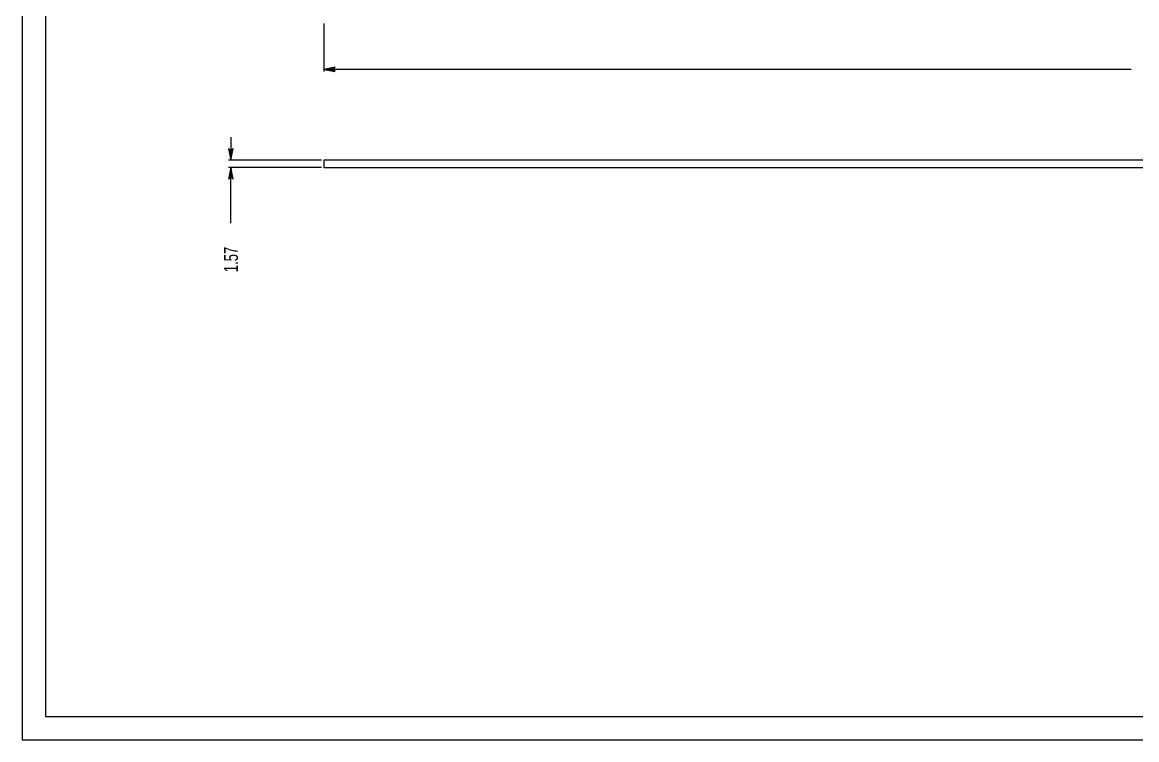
# Model space of a CAD drawing. Extents: x -65 to 700, y -155 to 755.
# Drawn here: x -65 to 175.3, y -155 to -0.2 of the extents above; entities that cross this region are included whole.
import ezdxf

# ---------------------------------------------------------------- set-up
doc = ezdxf.new("R2010")
doc.units = 0
for name, color, linetype in [('BOARD_GEOMETRY_DIMENSION', 212, 'CONTINUOUS'), ('BOARD_GEOMETRY_OUTLINE', 254, 'CONTINUOUS'), ('DRAWING_FORMAT_OUTLINE', 85, 'CONTINUOUS')]:
    doc.layers.add(name, color=color, linetype=linetype)

msp = doc.modelspace()

# ---------------------------------------------------------------- linework, layer by layer
at = {"layer": 'BOARD_GEOMETRY_DIMENSION'}
for points in [[(0, -0.5), (0, -10.9)], [(0, -10.4), (2.25, -10.65), (2, -10.4), (0, -10.4), (2.25, -10.15), (2.5, -9.9)], [(2.5, -9.9), (0, -10.4), (2.5, -10.9), (2, -10.4), (2.5, -9.9)], [(174.15, -10.4), (0, -10.4)], [(-20, -25), (-20, -30)], [(-20, -30), (-19.75, -27.75), (-20, -28), (-20, -30), (-20.25, -27.75), (-20.5, -27.5)], [(-20.5, -27.5), (-20, -30), (-19.5, -27.5), (-20, -28), (-20.5, -27.5)], [(-0.5, -30), (-20.5, -30)], [(-19.5, -34.07), (-20, -31.57), (-20.5, -34.07), (-20, -33.57), (-19.5, -34.07)], [(-0.5, -31.57), (-20.5, -31.57)], [(-20, -31.57), (-20.25, -33.82), (-20, -33.57), (-20, -31.57), (-19.75, -33.82), (-19.5, -34.07)], [(-20, -43.6), (-20, -31.57)]]:
    msp.add_lwpolyline(points, dxfattribs=at)
at = {"layer": 'BOARD_GEOMETRY_OUTLINE'}
msp.add_lwpolyline([(0, -30), (0, -31.57), (350, -31.57), (350, -30)], close=True, dxfattribs=at)
at = {"layer": 'DRAWING_FORMAT_OUTLINE'}
for points in [[(-65, -155), (700, -155), (700, 755), (-65, 755)], [(-60, -150), (695, -150), (695, 750), (-60, 750)]]:
    msp.add_lwpolyline(points, close=True, dxfattribs=at)

# ---------------------------------------------------------------- texts
at = {"layer": 'BOARD_GEOMETRY_DIMENSION', "width": 0.7}
msp.add_text('1.57', height=3, rotation=90, dxfattribs=at).set_placement((-18.5, -54.15))

doc.saveas('drawing.dxf')
